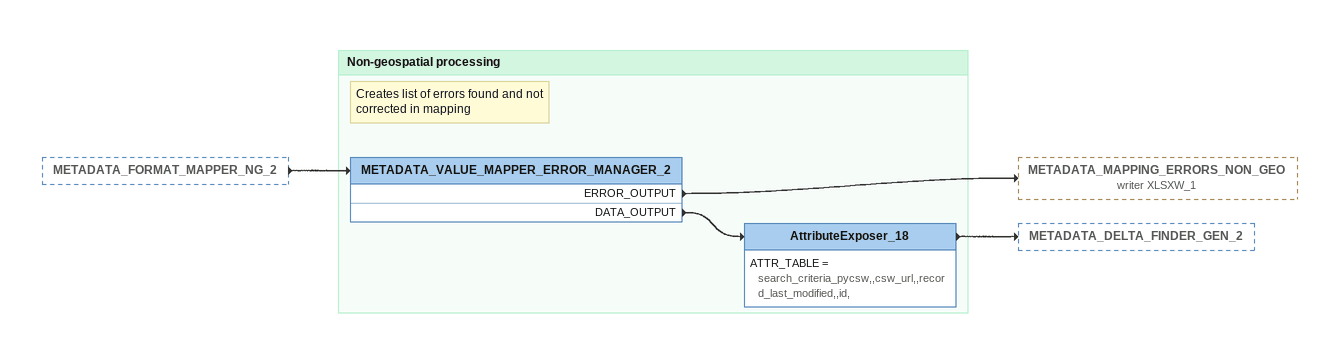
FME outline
METADATA_FORMAT_MAPPER_NG_2 [outside]
    -> METADATA_VALUE_MAPPER_ERROR_MANAGER_2

Bookmark: Non-geospatial processing
Note: Creates list of errors found and not corrected in mapping
METADATA_VALUE_MAPPER_ERROR_MANAGER_2
    ERROR_OUTPUT -> METADATA_MAPPING_ERRORS_NON_GEO (writer XLSXW_1)
    DATA_OUTPUT -> AttributeExposer_18
AttributeExposer_18
    ATTR_TABLE = search_criteria_pycsw,,csw_url,,record_last_modified,,id,
    -> METADATA_DELTA_FINDER_GEN_2
